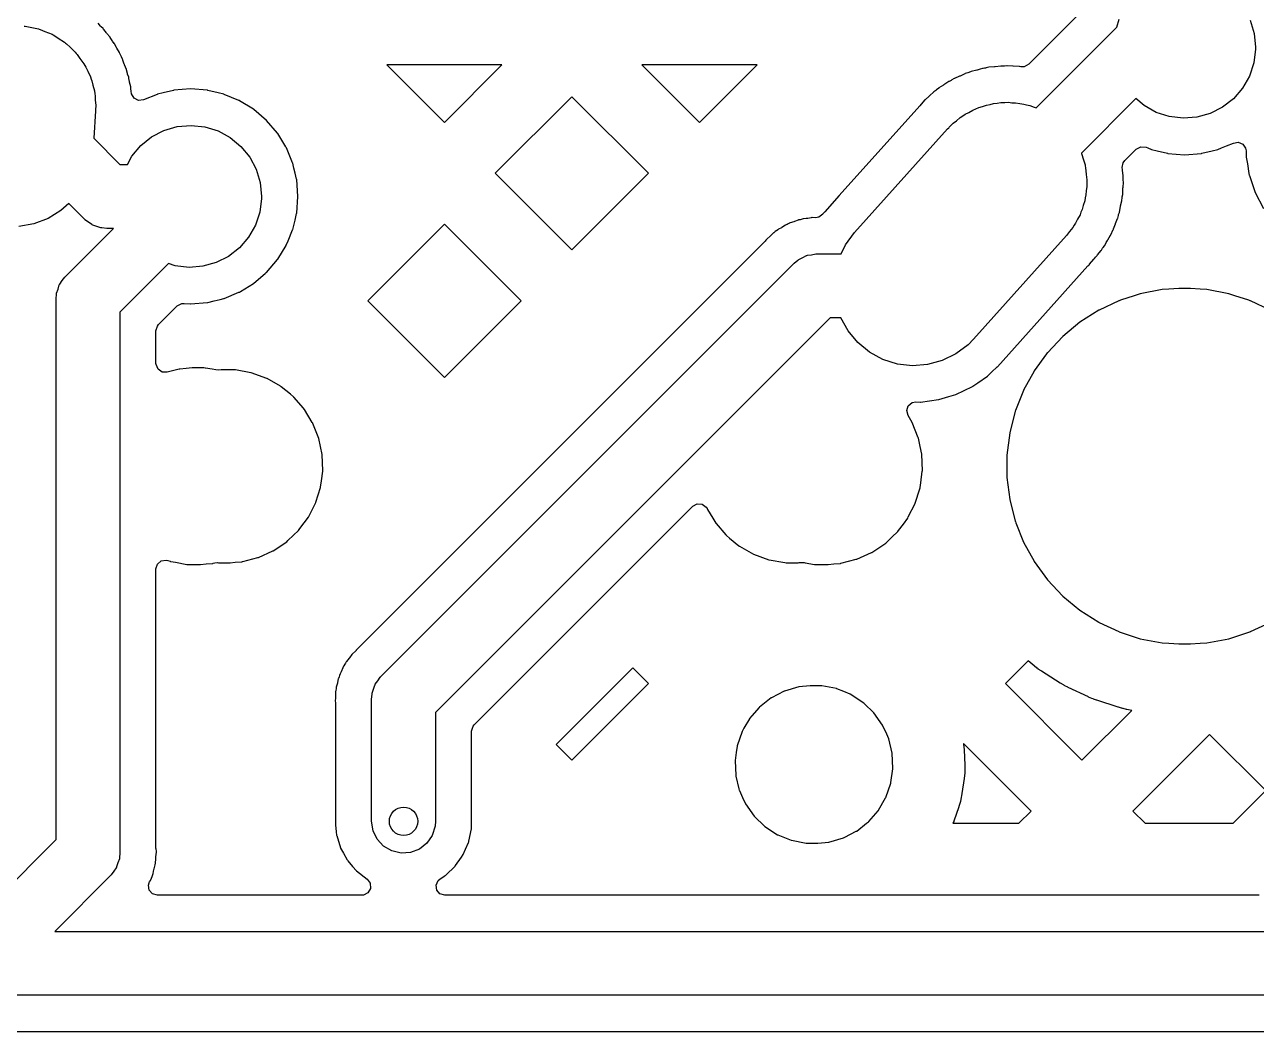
# Model space of a CAD drawing. Extents: x 124.5 to 210, y -114.5 to -26.5.
# Drawn here: x 162.16 to 179.51, y -48.46 to -34.28 of the extents above; entities that cross this region are included whole.
import ezdxf

# ---------------------------------------------------------------- set-up
doc = ezdxf.new("R2010")
doc.units = 0
doc.layers.add('BLACK', color=7, linetype='CONTINUOUS')

msp = doc.modelspace()

# ---------------------------------------------------------------- linework, layer by layer
at = {"layer": 'BLACK', "linetype": 'CONTINUOUS'}
for p, q in [((177.078, -34.0668), (176.305, -34.8398)), ((162.158, -34.3012), (162.164, -34.3025)), ((162.164, -34.3025), (162.171, -34.3027)), ((162.171, -34.3027), (162.24, -34.3176)), ((162.24, -34.3176), (162.36, -34.3413)), ((162.36, -34.3413), (162.37, -34.3456)), ((162.37, -34.3456), (162.38, -34.3476)), ((162.38, -34.3476), (162.446, -34.3758)), ((163.233, -34.3021), (163.199, -34.2614)), ((163.241, -34.3103), (163.233, -34.3021)), ((163.267, -34.3357), (163.241, -34.3103)), ((163.274, -34.3428), (163.267, -34.3357)), ((163.301, -34.3783), (163.274, -34.3428)), ((176.409, -35.4546), (177.545, -34.3184)), ((177.545, -34.3184), (177.581, -34.2061)), ((179.425, -34.2189), (179.481, -34.4058)), ((162.446, -34.3758), (162.551, -34.4176)), ((162.551, -34.4176), (162.564, -34.4262)), ((162.564, -34.4262), (162.576, -34.4313)), ((162.576, -34.4313), (162.635, -34.4707)), ((162.635, -34.4707), (162.725, -34.5275)), ((163.312, -34.3941), (163.301, -34.3783)), ((163.318, -34.4008), (163.312, -34.3941)), ((163.366, -34.4569), (163.318, -34.4008)), ((163.368, -34.4611), (163.366, -34.4569)), ((163.394, -34.503), (163.368, -34.4611)), ((163.368, -34.4611), (163.368, -34.4611)), ((163.4, -34.5123), (163.394, -34.503)), ((163.425, -34.5453), (163.4, -34.5123)), ((179.481, -34.4058), (179.5, -34.6)), ((162.725, -34.5275), (162.74, -34.5415)), ((162.74, -34.5415), (162.754, -34.5506)), ((162.754, -34.5506), (162.802, -34.5989)), ((162.802, -34.5989), (162.876, -34.6672)), ((162.876, -34.6672), (162.891, -34.6875)), ((162.891, -34.6875), (162.905, -34.7014)), ((163.428, -34.5492), (163.425, -34.5453)), ((163.425, -34.5453), (163.425, -34.5453)), ((163.43, -34.5536), (163.428, -34.5492)), ((163.457, -34.6052), (163.43, -34.5536)), ((163.43, -34.5536), (163.43, -34.5536)), ((163.461, -34.6127), (163.457, -34.6052)), ((163.497, -34.6719), (163.461, -34.6127)), ((163.5, -34.6761), (163.497, -34.6719)), ((163.497, -34.6719), (163.497, -34.6719)), ((163.521, -34.7266), (163.5, -34.6761)), ((179.5, -34.6279), (179.475, -34.8215)), ((179.5, -34.6), (179.5, -34.6279)), ((162.905, -34.7014), (162.942, -34.7559)), ((162.942, -34.7559), (162.999, -34.8322)), ((162.999, -34.8322), (163.012, -34.8589)), ((163.012, -34.8589), (163.025, -34.878)), ((163.526, -34.7367), (163.521, -34.7266)), ((163.543, -34.7691), (163.526, -34.7367)), ((163.547, -34.7771), (163.543, -34.7691)), ((163.548, -34.7818), (163.547, -34.7771)), ((163.567, -34.8364), (163.548, -34.7818)), ((163.57, -34.8445), (163.567, -34.8364)), ((163.571, -34.8475), (163.57, -34.8445)), ((163.598, -34.9137), (163.571, -34.8475)), ((168.886, -34.8475), (167.265, -34.8475)), ((167.265, -34.8475), (168.075, -35.658)), ((168.075, -35.658), (168.886, -34.8475)), ((172.478, -34.8475), (170.857, -34.8475)), ((170.857, -34.8475), (171.667, -35.658)), ((171.667, -35.658), (172.478, -34.8475)), ((175.911, -34.8638), (175.831, -34.8746)), ((175.916, -34.864), (175.911, -34.8638)), ((175.949, -34.8648), (175.916, -34.864)), ((175.916, -34.864), (175.916, -34.864)), ((175.962, -34.8644), (175.949, -34.8648)), ((175.995, -34.8618), (175.962, -34.8644)), ((176, -34.8614), (175.995, -34.8618)), ((175.995, -34.8618), (175.995, -34.8618)), ((176.081, -34.8678), (176, -34.8614)), ((176.087, -34.8681), (176.081, -34.8678)), ((176.168, -34.8701), (176.087, -34.8681)), ((176.305, -34.8398), (176.242, -34.8738)), ((179.475, -34.8215), (179.414, -35.0067)), ((163.025, -34.878), (163.051, -34.9362)), ((163.051, -34.9362), (163.09, -35.0168)), ((163.09, -35.0168), (163.1, -35.0499)), ((163.6, -34.9185), (163.598, -34.9137)), ((163.611, -34.9671), (163.6, -34.9185)), ((163.614, -34.9779), (163.611, -34.9671)), ((163.629, -35.0208), (163.614, -34.9779)), ((163.632, -35.04), (163.629, -35.0208)), ((163.639, -35.0821), (163.632, -35.04)), ((175.256, -35.04), (175.224, -35.0598)), ((175.261, -35.0381), (175.256, -35.04)), ((175.331, -35.0091), (175.261, -35.0381)), ((175.261, -35.0381), (175.261, -35.0381)), ((175.337, -35.0064), (175.331, -35.0091)), ((175.406, -34.9734), (175.337, -35.0064)), ((175.41, -34.9713), (175.406, -34.9734)), ((175.447, -34.9604), (175.41, -34.9713)), ((175.459, -34.9561), (175.447, -34.9604)), ((175.494, -34.9416), (175.459, -34.9561)), ((175.572, -34.9228), (175.494, -34.9416)), ((175.579, -34.921), (175.572, -34.9228)), ((175.619, -34.9091), (175.579, -34.921)), ((175.652, -34.8993), (175.619, -34.9091)), ((175.657, -34.8978), (175.652, -34.8993)), ((175.652, -34.8993), (175.652, -34.8993)), ((175.661, -34.8972), (175.657, -34.8978)), ((175.68, -34.8947), (175.661, -34.8972)), ((175.661, -34.8972), (175.661, -34.8972)), ((175.694, -34.8928), (175.68, -34.8947)), ((175.707, -34.8904), (175.694, -34.8928)), ((175.744, -34.8816), (175.707, -34.8904)), ((175.824, -34.8753), (175.744, -34.8816)), ((175.831, -34.8746), (175.824, -34.8753)), ((176.173, -34.871), (176.168, -34.8701)), ((176.193, -34.8746), (176.173, -34.871)), ((176.173, -34.871), (176.173, -34.871)), ((176.242, -34.8738), (176.193, -34.8746)), ((179.414, -35.0067), (179.317, -35.1764)), ((163.1, -35.0499), (163.11, -35.0742)), ((163.11, -35.0742), (163.123, -35.1335)), ((163.123, -35.1335), (163.146, -35.215)), ((163.146, -35.215), (163.15, -35.2537)), ((163.641, -35.0905), (163.639, -35.0821)), ((163.657, -35.1589), (163.641, -35.0905)), ((163.658, -35.1637), (163.657, -35.1589)), ((163.657, -35.1589), (163.657, -35.1589)), ((163.66, -35.1868), (163.658, -35.1637)), ((163.663, -35.2187), (163.66, -35.1868)), ((164.258, -35.2066), (164.113, -35.2416)), ((164.263, -35.2055), (164.258, -35.2066)), ((164.258, -35.2066), (164.258, -35.2066)), ((164.5, -35.1868), (164.263, -35.2055)), ((164.737, -35.2055), (164.5, -35.1868)), ((164.742, -35.2066), (164.737, -35.2055)), ((164.887, -35.2416), (164.742, -35.2066)), ((164.742, -35.2066), (164.742, -35.2066)), ((174.998, -35.2068), (174.967, -35.2284)), ((175.008, -35.1989), (174.998, -35.2068)), ((175.037, -35.1744), (175.008, -35.1989)), ((175.041, -35.1718), (175.037, -35.1744)), ((175.106, -35.1322), (175.041, -35.1718)), ((175.041, -35.1718), (175.041, -35.1718)), ((175.111, -35.1285), (175.106, -35.1322)), ((175.178, -35.0824), (175.111, -35.1285)), ((175.183, -35.0803), (175.178, -35.0824)), ((175.213, -35.066), (175.183, -35.0803)), ((175.183, -35.0803), (175.183, -35.0803)), ((175.224, -35.0598), (175.213, -35.066)), ((179.317, -35.1764), (179.19, -35.3242)), ((163.15, -35.2537), (163.156, -35.2829)), ((163.156, -35.2829), (163.158, -35.3408)), ((163.158, -35.3408), (163.165, -35.42)), ((163.664, -35.2298), (163.663, -35.2187)), ((163.667, -35.2455), (163.664, -35.2298)), ((163.669, -35.2557), (163.667, -35.2455)), ((163.705, -35.3167), (163.669, -35.2557)), ((163.769, -35.3485), (163.705, -35.3167)), ((163.839, -35.3409), (163.769, -35.3485)), ((164.028, -35.2628), (163.839, -35.3409)), ((164.032, -35.2609), (164.028, -35.2628)), ((164.028, -35.2628), (164.028, -35.2628)), ((164.113, -35.2416), (164.032, -35.2609)), ((164.968, -35.2609), (164.887, -35.2416)), ((164.972, -35.2628), (164.968, -35.2609)), ((165.182, -35.3499), (164.972, -35.2628)), ((164.972, -35.2628), (164.972, -35.2628)), ((165.187, -35.3518), (165.182, -35.3499)), ((165.182, -35.3499), (165.182, -35.3499)), ((165.191, -35.3543), (165.187, -35.3518)), ((165.385, -35.4732), (165.191, -35.3543)), ((169.871, -35.296), (168.792, -36.375)), ((170.95, -36.375), (169.871, -35.296)), ((174.838, -35.3451), (174.772, -35.4224)), ((174.841, -35.3414), (174.838, -35.3451)), ((174.838, -35.3451), (174.838, -35.3451)), ((174.845, -35.3382), (174.841, -35.3414)), ((174.903, -35.2889), (174.845, -35.3382)), ((174.845, -35.3382), (174.845, -35.3382)), ((174.908, -35.2844), (174.903, -35.2889)), ((174.967, -35.2284), (174.908, -35.2844)), ((175.809, -35.3914), (175.859, -35.3876)), ((175.859, -35.3876), (175.912, -35.3785)), ((175.912, -35.3785), (175.969, -35.3792)), ((175.969, -35.3792), (176.022, -35.3752)), ((176.022, -35.3752), (176.068, -35.3805)), ((176.068, -35.3805), (176.118, -35.3812)), ((176.118, -35.3812), (176.178, -35.3931)), ((177.814, -35.3227), (177.047, -36.0897)), ((177.929, -35.4211), (177.814, -35.3227)), ((179.19, -35.3242), (179.036, -35.4443)), ((163.162, -35.4965), (163.136, -35.8794)), ((163.163, -35.4789), (163.162, -35.4905)), ((163.162, -35.4905), (163.162, -35.4965)), ((163.165, -35.42), (163.163, -35.4789)), ((165.389, -35.4758), (165.385, -35.4732)), ((165.385, -35.4732), (165.385, -35.4732)), ((165.57, -35.63), (165.389, -35.4758)), ((174.77, -35.4247), (173.637, -36.6881)), ((174.772, -35.4224), (174.77, -35.4247)), ((175.377, -35.5671), (175.411, -35.5418)), ((175.411, -35.5418), (175.462, -35.5165)), ((175.462, -35.5165), (175.516, -35.4846)), ((175.516, -35.4846), (175.561, -35.4678)), ((175.561, -35.4678), (175.602, -35.4476)), ((175.602, -35.4476), (175.654, -35.4334)), ((175.654, -35.4334), (175.709, -35.4133)), ((175.709, -35.4133), (175.761, -35.4044)), ((175.761, -35.4044), (175.809, -35.3914)), ((176.178, -35.3931), (176.234, -35.3996)), ((176.234, -35.3996), (176.275, -35.4124)), ((176.275, -35.4124), (176.32, -35.4213)), ((176.32, -35.4213), (176.381, -35.4457)), ((176.381, -35.4457), (176.409, -35.4546)), ((178.1, -35.5164), (177.929, -35.4211)), ((178.285, -35.5767), (178.1, -35.5164)), ((178.862, -35.5323), (178.674, -35.5848)), ((179.036, -35.4443), (178.862, -35.5323)), ((164.125, -35.7728), (164.313, -35.7177)), ((164.313, -35.7177), (164.507, -35.7)), ((164.507, -35.7), (164.701, -35.7204)), ((164.701, -35.7204), (164.888, -35.7781)), ((165.724, -35.8106), (165.57, -35.63)), ((175.163, -35.7487), (175.178, -35.7332)), ((175.178, -35.7332), (175.184, -35.7256)), ((175.184, -35.7256), (175.195, -35.7155)), ((175.195, -35.7155), (175.24, -35.6706)), ((175.24, -35.6706), (175.289, -35.6338)), ((175.289, -35.6338), (175.339, -35.5899)), ((175.339, -35.5899), (175.377, -35.5671)), ((178.479, -35.5998), (178.285, -35.5767)), ((178.674, -35.5848), (178.479, -35.5998)), ((163.136, -35.8794), (163.506, -36.25)), ((163.8, -35.9855), (163.952, -35.8632)), ((163.952, -35.8632), (164.125, -35.7728)), ((164.888, -35.7781), (165.059, -35.871)), ((165.059, -35.871), (165.21, -35.9954)), ((165.727, -35.8148), (165.724, -35.8106)), ((165.841, -36.0013), (165.727, -35.8148)), ((165.727, -35.8148), (165.727, -35.8148)), ((173.853, -37.2087), (175.163, -35.7487)), ((163.675, -36.135), (163.8, -35.9855)), ((165.21, -35.9954), (165.333, -36.1466)), ((165.848, -36.013), (165.841, -36.0013)), ((165.85, -36.0176), (165.848, -36.013)), ((165.937, -36.2278), (165.85, -36.0176)), ((165.85, -36.0176), (165.85, -36.0176)), ((177.659, -36.1965), (177.82, -36.0354)), ((177.82, -36.0354), (177.882, -36.0013)), ((177.882, -36.0013), (177.957, -36.0081)), ((177.957, -36.0081), (177.981, -36.0176)), ((177.981, -36.0176), (178.032, -36.0391)), ((178.032, -36.0391), (178.113, -36.0584)), ((178.113, -36.0584), (178.258, -36.0934)), ((178.742, -36.0934), (178.887, -36.0584)), ((178.887, -36.0584), (178.968, -36.0391)), ((178.968, -36.0391), (179.019, -36.0176)), ((179.019, -36.0176), (179.09, -35.9882)), ((179.09, -35.9882), (179.187, -35.9482)), ((179.187, -35.9488), (179.254, -35.9363)), ((179.187, -35.9482), (179.187, -35.9488)), ((179.254, -35.9363), (179.319, -35.963)), ((179.319, -35.963), (179.36, -36.021)), ((179.36, -36.021), (179.367, -36.0603)), ((179.367, -36.0603), (179.368, -36.1132)), ((163.506, -36.25), (163.612, -36.25)), ((163.612, -36.25), (163.675, -36.135)), ((165.333, -36.1466), (165.425, -36.3189)), ((165.939, -36.2324), (165.937, -36.2278)), ((165.956, -36.301), (165.939, -36.2324)), ((177.047, -36.0897), (177.05, -36.0968)), ((177.05, -36.0968), (177.075, -36.1832)), ((177.075, -36.1832), (177.098, -36.2546)), ((177.098, -36.2546), (177.1, -36.2746)), ((177.622, -36.2955), (177.637, -36.226)), ((177.637, -36.226), (177.659, -36.1965)), ((178.258, -36.0934), (178.258, -36.0934)), ((178.258, -36.0934), (178.263, -36.0945)), ((178.263, -36.0945), (178.5, -36.1132)), ((178.5, -36.1132), (178.737, -36.0945)), ((178.737, -36.0945), (178.742, -36.0934)), ((178.742, -36.0934), (178.742, -36.0934)), ((179.368, -36.1132), (179.368, -36.1457)), ((179.368, -36.1457), (179.384, -36.2397)), ((179.384, -36.2397), (179.407, -36.3794)), ((165.425, -36.3189), (165.481, -36.5058)), ((165.973, -36.375), (165.956, -36.301)), ((165.993, -36.4557), (165.973, -36.375)), ((168.792, -36.375), (169.871, -37.4541)), ((169.871, -37.4541), (170.95, -36.375)), ((177.1, -36.2746), (177.106, -36.295)), ((177.106, -36.295), (177.115, -36.3903)), ((177.115, -36.3903), (177.124, -36.4666)), ((177.625, -36.3226), (177.622, -36.2955)), ((177.625, -36.3245), (177.625, -36.3226)), ((177.625, -36.3313), (177.625, -36.3245)), ((177.636, -36.4114), (177.625, -36.3313)), ((177.635, -36.4492), (177.636, -36.4163)), ((177.636, -36.4163), (177.636, -36.4114)), ((177.636, -36.4163), (177.636, -36.4163)), ((179.407, -36.3794), (179.411, -36.3992)), ((179.411, -36.3992), (179.412, -36.4039)), ((179.412, -36.4039), (179.432, -36.4633)), ((165.481, -36.5058), (165.5, -36.7)), ((165.995, -36.4633), (165.993, -36.4557)), ((166.013, -36.7), (165.995, -36.4633)), ((177.123, -36.5589), (177.114, -36.6219)), ((177.124, -36.4666), (177.123, -36.4829)), ((177.123, -36.4829), (177.125, -36.5)), ((177.125, -36.5), (177.123, -36.5589)), ((177.63, -36.6684), (177.632, -36.5877)), ((177.632, -36.5809), (177.633, -36.5753)), ((177.632, -36.5877), (177.632, -36.5809)), ((177.633, -36.5753), (177.639, -36.5)), ((177.636, -36.4621), (177.635, -36.4492)), ((177.636, -36.4712), (177.636, -36.4621)), ((177.639, -36.5), (177.636, -36.4712)), ((179.432, -36.4633), (179.493, -36.6429)), ((165.5, -36.7279), (165.475, -36.9215)), ((165.5, -36.7), (165.5, -36.7279)), ((165.995, -36.9367), (166.013, -36.7)), ((173.637, -36.6881), (173.431, -36.9169)), ((177.094, -36.7626), (177.072, -36.8271)), ((177.1, -36.7194), (177.094, -36.7626)), ((177.111, -36.6799), (177.1, -36.7194)), ((177.114, -36.6219), (177.111, -36.6799)), ((177.599, -36.8352), (177.617, -36.7611)), ((177.617, -36.7611), (177.618, -36.7563)), ((177.617, -36.7611), (177.617, -36.7611)), ((177.618, -36.7563), (177.621, -36.7184)), ((177.621, -36.7184), (177.623, -36.7056)), ((177.623, -36.7056), (177.629, -36.6733)), ((177.629, -36.6733), (177.63, -36.6684)), ((177.629, -36.6733), (177.629, -36.6733)), ((179.493, -36.6429), (179.612, -36.8707)), ((162.675, -36.8996), (162.493, -37.0111)), ((162.784, -36.8006), (162.675, -36.8996)), ((163.002, -37.0182), (162.784, -36.8006)), ((165.475, -36.9215), (165.414, -37.1067)), ((165.971, -37.033), (165.993, -36.9415)), ((165.993, -36.9415), (165.995, -36.9367)), ((165.993, -36.9415), (165.993, -36.9415)), ((173.405, -36.9512), (173.348, -36.9931)), ((173.412, -36.9415), (173.405, -36.9512)), ((173.431, -36.9169), (173.412, -36.9415)), ((177.04, -36.9201), (177.028, -36.9576)), ((177.056, -36.8866), (177.04, -36.9201)), ((177.072, -36.8271), (177.056, -36.8866)), ((177.571, -36.957), (177.582, -36.926)), ((177.582, -36.926), (177.583, -36.9213)), ((177.582, -36.926), (177.582, -36.926)), ((177.583, -36.9213), (177.598, -36.8419)), ((177.598, -36.8419), (177.599, -36.8352)), ((162.293, -37.0862), (162.082, -37.122)), ((162.493, -37.0111), (162.293, -37.0862)), ((163.008, -37.0224), (163.002, -37.0182)), ((163.012, -37.028), (163.008, -37.0224)), ((163.061, -37.0621), (163.012, -37.028)), ((163.109, -37.0977), (163.061, -37.0621)), ((163.116, -37.1001), (163.109, -37.0977)), ((163.122, -37.1041), (163.116, -37.1001)), ((163.179, -37.1222), (163.122, -37.1041)), ((163.236, -37.142), (163.179, -37.1222)), ((165.414, -37.1067), (165.317, -37.2764)), ((165.939, -37.1676), (165.971, -37.033)), ((168.075, -37.092), (166.996, -38.1711)), ((169.154, -38.1711), (168.075, -37.092)), ((172.877, -37.1046), (172.828, -37.1362)), ((172.89, -37.0992), (172.877, -37.1046)), ((172.902, -37.0946), (172.89, -37.0992)), ((172.917, -37.0877), (172.902, -37.0946)), ((172.935, -37.0776), (172.917, -37.0877)), ((172.94, -37.0745), (172.935, -37.0776)), ((172.935, -37.0776), (172.935, -37.0776)), ((172.947, -37.0726), (172.94, -37.0745)), ((172.995, -37.0572), (172.947, -37.0726)), ((172.947, -37.0726), (172.947, -37.0726)), ((173.004, -37.0542), (172.995, -37.0572)), ((173.058, -37.033), (173.004, -37.0542)), ((173.064, -37.0318), (173.058, -37.033)), ((173.084, -37.0282), (173.064, -37.0318)), ((173.064, -37.0318), (173.064, -37.0318)), ((173.1, -37.0244), (173.084, -37.0282)), ((173.126, -37.0162), (173.1, -37.0244)), ((173.172, -37.0116), (173.126, -37.0162)), ((173.184, -37.0104), (173.172, -37.0116)), ((173.193, -37.0091), (173.184, -37.0104)), ((173.243, -37.0003), (173.193, -37.0091)), ((173.249, -36.9991), (173.243, -37.0003)), ((173.243, -37.0003), (173.243, -37.0003)), ((173.256, -36.9993), (173.249, -36.9991)), ((173.301, -37.0006), (173.256, -36.9993)), ((173.256, -36.9993), (173.256, -36.9993)), ((173.348, -36.9931), (173.301, -37.0006)), ((176.944, -37.1063), (176.927, -37.1372)), ((176.964, -37.0794), (176.944, -37.1063)), ((176.992, -37.0209), (176.964, -37.0794)), ((177.028, -36.9576), (176.992, -37.0209)), ((177.5, -37.1592), (177.525, -37.0877)), ((177.525, -37.0877), (177.527, -37.0813)), ((177.527, -37.0813), (177.556, -37.0109)), ((177.556, -37.0109), (177.558, -37.0063)), ((177.558, -37.0063), (177.567, -36.9694)), ((177.567, -36.9694), (177.571, -36.957)), ((162.737, -37.8268), (163.414, -37.15)), ((163.243, -37.1423), (163.236, -37.142)), ((163.25, -37.1445), (163.243, -37.1423)), ((163.32, -37.15), (163.25, -37.1445)), ((163.414, -37.15), (163.32, -37.15)), ((165.317, -37.2764), (165.19, -37.4242)), ((165.874, -37.3249), (165.937, -37.1722)), ((165.937, -37.1722), (165.939, -37.1676)), ((165.937, -37.1722), (165.937, -37.1722)), ((172.622, -37.2956), (172.618, -37.3006)), ((172.665, -37.2593), (172.622, -37.2956)), ((172.672, -37.2527), (172.665, -37.2593)), ((172.709, -37.2155), (172.672, -37.2527)), ((172.714, -37.2113), (172.709, -37.2155)), ((172.736, -37.1964), (172.714, -37.2113)), ((172.749, -37.1866), (172.736, -37.1964)), ((172.752, -37.1848), (172.749, -37.1866)), ((172.77, -37.1689), (172.752, -37.1848)), ((172.779, -37.1638), (172.77, -37.1689)), ((172.821, -37.1409), (172.779, -37.1638)), ((172.828, -37.1362), (172.821, -37.1409)), ((173.726, -37.3806), (173.853, -37.2087)), ((176.837, -37.2513), (175.527, -38.7113)), ((176.878, -37.1966), (176.837, -37.2513)), ((176.927, -37.1372), (176.878, -37.1966)), ((177.418, -37.3131), (177.457, -37.2481)), ((177.457, -37.2481), (177.46, -37.2439)), ((177.46, -37.2439), (177.462, -37.2393)), ((177.462, -37.2393), (177.475, -37.2088)), ((177.462, -37.2393), (177.462, -37.2393)), ((177.475, -37.2088), (177.48, -37.1971)), ((177.48, -37.1971), (177.496, -37.1682)), ((177.496, -37.1682), (177.498, -37.1638)), ((177.496, -37.1682), (177.496, -37.1682)), ((177.498, -37.1638), (177.5, -37.1592)), ((177.5, -37.1592), (177.5, -37.1592)), ((165.19, -37.4242), (165.036, -37.5443)), ((165.727, -37.5852), (165.846, -37.3912)), ((165.846, -37.3912), (165.848, -37.387)), ((165.848, -37.387), (165.874, -37.3249)), ((172.594, -37.3305), (166.833, -43.0912)), ((172.604, -37.3187), (172.594, -37.3305)), ((172.618, -37.3006), (172.604, -37.3187)), ((172.618, -37.3006), (172.618, -37.3006)), ((173.664, -37.51), (173.726, -37.3806)), ((177.273, -37.5249), (177.326, -37.4631)), ((177.326, -37.4631), (177.328, -37.4589)), ((177.328, -37.4589), (177.345, -37.4307)), ((177.328, -37.4589), (177.328, -37.4589)), ((177.345, -37.4307), (177.353, -37.42)), ((177.353, -37.42), (177.373, -37.394)), ((177.373, -37.3939), (177.376, -37.39)), ((177.373, -37.394), (177.373, -37.3939)), ((177.376, -37.39), (177.397, -37.3501)), ((177.397, -37.3501), (177.414, -37.319)), ((177.414, -37.319), (177.418, -37.3131)), ((164.862, -37.6323), (164.674, -37.6848)), ((165.036, -37.5443), (164.862, -37.6323)), ((165.57, -37.77), (165.724, -37.5894)), ((165.724, -37.5894), (165.727, -37.5852)), ((165.727, -37.5852), (165.727, -37.5852)), ((167.182, -43.4618), (173.002, -37.6418)), ((173.002, -37.6418), (173.055, -37.5959)), ((173.055, -37.5959), (173.062, -37.5927)), ((173.062, -37.5927), (173.067, -37.5878)), ((173.067, -37.5878), (173.121, -37.5619)), ((173.121, -37.5619), (173.174, -37.5343)), ((173.174, -37.5343), (173.181, -37.533)), ((173.181, -37.533), (173.188, -37.5299)), ((173.188, -37.5299), (173.247, -37.521)), ((173.247, -37.521), (173.306, -37.5102)), ((173.306, -37.5102), (173.313, -37.5111)), ((173.313, -37.5111), (173.32, -37.51)), ((173.32, -37.51), (173.664, -37.51)), ((177.162, -37.6549), (177.221, -37.5852)), ((177.221, -37.5852), (177.229, -37.5768)), ((177.229, -37.5768), (177.231, -37.5745)), ((177.231, -37.5745), (177.247, -37.5556)), ((177.247, -37.5556), (177.259, -37.5431)), ((177.259, -37.5431), (177.269, -37.5301)), ((177.269, -37.5301), (177.273, -37.5249)), ((164.191, -37.6459), (163.505, -38.3314)), ((164.285, -37.6767), (164.191, -37.6459)), ((164.479, -37.6998), (164.285, -37.6767)), ((164.674, -37.6848), (164.479, -37.6998)), ((165.389, -37.9242), (165.55, -37.7867)), ((165.55, -37.7867), (165.566, -37.7732)), ((165.566, -37.7732), (165.57, -37.77)), ((175.863, -39.0987), (177.138, -37.678)), ((177.138, -37.678), (177.15, -37.6663)), ((177.15, -37.6663), (177.155, -37.6618)), ((177.155, -37.6618), (177.159, -37.6586)), ((177.155, -37.6618), (177.155, -37.6618)), ((177.159, -37.6586), (177.162, -37.6549)), ((177.162, -37.6549), (177.162, -37.6549)), ((162.633, -38.0042), (162.651, -37.947)), ((162.651, -37.947), (162.655, -37.9412)), ((162.655, -37.9412), (162.657, -37.9344)), ((162.657, -37.9344), (162.693, -37.8862)), ((162.693, -37.8862), (162.727, -37.837)), ((162.727, -37.837), (162.733, -37.8325)), ((162.733, -37.8325), (162.737, -37.8268)), ((165.201, -38.0396), (165.385, -37.9268)), ((165.385, -37.9268), (165.389, -37.9242)), ((165.385, -37.9268), (165.385, -37.9268)), ((162.605, -38.145), (162.611, -38.0746)), ((162.605, -45.7586), (162.605, -38.145)), ((162.611, -38.0746), (162.613, -38.0678)), ((162.613, -38.0607), (162.633, -38.0042)), ((162.613, -38.0678), (162.613, -38.0607)), ((164.834, -38.1711), (164.916, -38.1515)), ((164.916, -38.1515), (164.968, -38.1391)), ((164.968, -38.1391), (164.972, -38.1372)), ((164.972, -38.1372), (165.182, -38.0501)), ((165.182, -38.0501), (165.187, -38.0482)), ((165.182, -38.0501), (165.182, -38.0501)), ((165.187, -38.0482), (165.201, -38.0396)), ((177.597, -38.1622), (177.577, -38.1687)), ((177.79, -38.0997), (177.597, -38.1622)), ((177.876, -38.0714), (177.79, -38.0997)), ((178.186, -38.0124), (177.876, -38.0714)), ((178.279, -38.0065), (178.186, -38.0124)), ((178.419, -37.9977), (178.279, -38.0065)), ((178.421, -37.9976), (178.419, -37.9977)), ((178.419, -37.9977), (178.419, -37.9977)), ((178.579, -37.9976), (178.421, -37.9976)), ((178.581, -37.9977), (178.579, -37.9976)), ((178.721, -38.0065), (178.581, -37.9977)), ((178.581, -37.9977), (178.581, -37.9977)), ((178.814, -38.0124), (178.721, -38.0065)), ((179.124, -38.0714), (178.814, -38.0124)), ((179.21, -38.0997), (179.124, -38.0714)), ((179.403, -38.1622), (179.21, -38.0997)), ((179.423, -38.1687), (179.403, -38.1622)), ((163.505, -38.3314), (163.505, -45.945)), ((164.05, -38.5051), (164.313, -38.2427)), ((164.313, -38.2427), (164.375, -38.2087)), ((164.375, -38.2087), (164.412, -38.2062)), ((164.412, -38.2062), (164.495, -38.2128)), ((164.495, -38.2128), (164.5, -38.2132)), ((164.5, -38.2132), (164.737, -38.1945)), ((164.737, -38.1945), (164.742, -38.1934)), ((164.742, -38.1934), (164.834, -38.1711)), ((164.742, -38.1934), (164.742, -38.1934)), ((166.996, -38.1711), (168.075, -39.2501)), ((168.075, -39.2501), (169.154, -38.1711)), ((177.292, -38.3028), (177.026, -38.4715)), ((177.296, -38.3011), (177.292, -38.3028)), ((177.573, -38.1704), (177.296, -38.3011)), ((177.296, -38.3011), (177.296, -38.3011)), ((177.577, -38.1687), (177.573, -38.1704)), ((177.573, -38.1704), (177.573, -38.1704)), ((179.427, -38.1704), (179.423, -38.1687)), ((179.704, -38.3011), (179.427, -38.1704)), ((179.427, -38.1704), (179.427, -38.1704)), ((164.034, -38.5261), (164.05, -38.5051)), ((173.506, -38.41), (167.95, -43.9664)), ((173.659, -38.41), (173.506, -38.41)), ((173.762, -38.5956), (173.659, -38.41)), ((177.026, -38.4715), (176.784, -38.6722)), ((164.013, -38.5942), (164.034, -38.5261)), ((164.013, -39.0548), (164.013, -38.5942)), ((173.899, -38.7597), (173.762, -38.5956)), ((176.784, -38.6722), (176.568, -38.9018)), ((174.064, -38.8949), (173.899, -38.7597)), ((175.45, -38.7894), (175.279, -38.9182)), ((175.527, -38.7113), (175.45, -38.7894)), ((174.252, -38.9963), (174.064, -38.8949)), ((174.456, -39.0604), (174.252, -38.9963)), ((175.088, -39.0124), (174.881, -39.0686)), ((175.279, -38.9182), (175.088, -39.0124)), ((176.557, -38.9173), (176.383, -39.1565)), ((176.566, -38.905), (176.557, -38.9173)), ((176.568, -38.9018), (176.566, -38.905)), ((176.566, -38.905), (176.566, -38.905)), ((164.014, -39.0688), (164.013, -39.0548)), ((164.042, -39.1342), (164.014, -39.0688)), ((164.1, -39.1745), (164.042, -39.1342)), ((164.171, -39.1767), (164.1, -39.1745)), ((164.341, -39.1327), (164.171, -39.1767)), ((164.346, -39.1313), (164.341, -39.1327)), ((164.341, -39.1327), (164.341, -39.1327)), ((164.351, -39.1309), (164.346, -39.1313)), ((164.44, -39.1234), (164.351, -39.1309)), ((164.351, -39.1309), (164.351, -39.1309)), ((164.521, -39.1165), (164.44, -39.1234)), ((164.686, -39.1165), (164.521, -39.1165)), ((164.688, -39.1166), (164.686, -39.1165)), ((164.707, -39.1175), (164.688, -39.1166)), ((164.688, -39.1166), (164.688, -39.1166)), ((164.711, -39.1177), (164.707, -39.1175)), ((164.707, -39.1175), (164.707, -39.1175)), ((164.802, -39.1342), (164.711, -39.1177)), ((164.858, -39.1443), (164.802, -39.1342)), ((164.891, -39.1458), (164.858, -39.1443)), ((164.933, -39.1423), (164.891, -39.1458)), ((164.942, -39.1415), (164.933, -39.1423)), ((165.104, -39.1415), (164.942, -39.1415)), ((165.106, -39.1416), (165.104, -39.1415)), ((165.111, -39.1418), (165.106, -39.1416)), ((165.106, -39.1416), (165.106, -39.1416)), ((165.128, -39.1426), (165.111, -39.1418)), ((165.132, -39.1434), (165.128, -39.1426)), ((165.35, -39.1827), (165.132, -39.1434)), ((165.132, -39.1434), (165.132, -39.1434)), ((165.355, -39.1837), (165.35, -39.1827)), ((165.35, -39.1827), (165.35, -39.1827)), ((165.572, -39.2623), (165.355, -39.1837)), ((174.668, -39.0848), (174.456, -39.0604)), ((174.881, -39.0686), (174.668, -39.0848)), ((175.723, -39.2316), (175.782, -39.1763)), ((175.782, -39.1763), (175.861, -39.1004)), ((175.861, -39.1004), (175.863, -39.0987)), ((175.861, -39.1004), (175.861, -39.1004)), ((176.381, -39.16), (176.233, -39.429)), ((176.383, -39.1565), (176.381, -39.16)), ((176.381, -39.16), (176.381, -39.16)), ((165.577, -39.265), (165.572, -39.2623)), ((165.768, -39.3737), (165.577, -39.265)), ((165.772, -39.3764), (165.768, -39.3737)), ((165.768, -39.3737), (165.768, -39.3737)), ((165.776, -39.3798), (165.772, -39.3764)), ((165.907, -39.4866), (165.776, -39.3798)), ((165.776, -39.3798), (165.776, -39.3798)), ((175.28, -39.4887), (175.512, -39.3776)), ((175.512, -39.3776), (175.517, -39.3737)), ((175.517, -39.3737), (175.586, -39.326)), ((175.586, -39.326), (175.723, -39.2316)), ((165.951, -39.5226), (165.907, -39.4866)), ((165.954, -39.5266), (165.951, -39.5226)), ((166.089, -39.6819), (165.954, -39.5266)), ((165.954, -39.5266), (165.954, -39.5266)), ((175.038, -39.5607), (175.178, -39.5192)), ((175.178, -39.5192), (175.28, -39.4887)), ((176.231, -39.4324), (176.167, -39.596)), ((176.233, -39.429), (176.231, -39.4324)), ((166.102, -39.6967), (166.089, -39.6819)), ((166.104, -39.7012), (166.102, -39.6967)), ((166.214, -39.8826), (166.104, -39.7012)), ((174.587, -39.7173), (174.609, -39.6498)), ((174.605, -39.7859), (174.587, -39.7173)), ((174.609, -39.6498), (174.663, -39.6047)), ((174.663, -39.6047), (174.716, -39.5946)), ((174.716, -39.5946), (174.774, -39.596)), ((174.774, -39.596), (174.774, -39.596)), ((174.774, -39.596), (174.779, -39.5962)), ((174.779, -39.5962), (175.033, -39.5621)), ((175.033, -39.5621), (175.038, -39.5607)), ((175.038, -39.5607), (175.038, -39.5607)), ((176.115, -39.7252), (176.037, -40.0302)), ((176.12, -39.7144), (176.115, -39.7252)), ((176.167, -39.596), (176.12, -39.7144)), ((166.221, -39.8938), (166.214, -39.8826)), ((166.223, -39.8987), (166.221, -39.8938)), ((166.25, -39.9676), (166.223, -39.8987)), ((166.223, -39.8987), (166.223, -39.8987)), ((174.664, -39.8826), (174.605, -39.7859)), ((174.75, -40.101), (174.664, -39.8826)), ((166.306, -40.1082), (166.25, -39.9676)), ((176.037, -40.0302), (175.998, -40.3426)), ((166.353, -40.3338), (166.306, -40.1082)), ((174.751, -40.1062), (174.75, -40.101)), ((174.776, -40.2232), (174.751, -40.1062)), ((174.751, -40.1062), (174.751, -40.1062)), ((174.798, -40.3308), (174.776, -40.2232)), ((166.362, -40.5642), (166.353, -40.3338)), ((174.807, -40.5654), (174.798, -40.3308)), ((175.998, -40.3426), (175.998, -40.6574)), ((166.343, -40.7072), (166.361, -40.5695)), ((166.361, -40.5695), (166.362, -40.5642)), ((166.361, -40.5695), (166.361, -40.5695)), ((174.785, -40.7317), (174.806, -40.5707)), ((174.806, -40.5707), (174.807, -40.5654)), ((174.806, -40.5707), (174.806, -40.5707)), ((166.332, -40.7928), (166.343, -40.7072)), ((174.776, -40.7982), (174.785, -40.7317)), ((175.998, -40.6574), (176.037, -40.9698)), ((166.265, -41.0066), (166.33, -40.7979)), ((166.33, -40.7979), (166.332, -40.7928)), ((174.706, -41.0224), (174.77, -40.8166)), ((174.77, -40.8166), (174.775, -40.8033)), ((174.775, -40.8033), (174.776, -40.7982)), ((166.169, -41.1977), (166.221, -41.0965)), ((166.221, -41.0965), (166.263, -41.0129)), ((166.263, -41.0129), (166.265, -41.0066)), ((168.495, -44.1401), (171.572, -41.0631)), ((171.572, -41.0631), (171.635, -41.0291)), ((171.635, -41.0291), (171.706, -41.0342)), ((171.706, -41.0342), (171.762, -41.0767)), ((171.762, -41.0767), (171.774, -41.0969)), ((171.774, -41.0969), (171.774, -41.0965)), ((171.774, -41.0965), (171.777, -41.1013)), ((171.777, -41.1013), (171.779, -41.1062)), ((171.779, -41.1062), (171.782, -41.1108)), ((171.782, -41.1108), (171.782, -41.1108)), ((171.782, -41.1108), (171.855, -41.2317)), ((174.609, -41.2137), (174.704, -41.0271)), ((174.704, -41.0271), (174.706, -41.0224)), ((174.704, -41.0271), (174.704, -41.0271)), ((176.037, -40.9698), (176.115, -41.2748)), ((166.099, -41.2988), (166.159, -41.2185)), ((166.159, -41.2185), (166.169, -41.1977)), ((171.855, -41.2317), (171.898, -41.3033)), ((174.539, -41.3136), (174.6, -41.2317)), ((174.6, -41.2317), (174.609, -41.2137)), ((176.115, -41.2748), (176.117, -41.2785)), ((176.117, -41.2785), (176.117, -41.2785)), ((176.117, -41.2785), (176.124, -41.2978)), ((165.949, -41.4725), (166.021, -41.4034)), ((166.021, -41.4034), (166.041, -41.3773)), ((166.041, -41.3773), (166.099, -41.2988)), ((171.898, -41.3033), (171.902, -41.3073)), ((171.902, -41.3073), (172.041, -41.4677)), ((174.379, -41.4969), (174.46, -41.42)), ((174.46, -41.42), (174.472, -41.4041)), ((174.472, -41.4041), (174.539, -41.3136)), ((176.124, -41.2978), (176.231, -41.5676)), ((165.663, -41.6913), (165.854, -41.5626)), ((165.854, -41.5626), (165.87, -41.5473)), ((165.87, -41.5473), (165.949, -41.4725)), ((172.041, -41.4677), (172.049, -41.4774)), ((172.049, -41.4774), (172.091, -41.5115)), ((172.091, -41.5115), (172.224, -41.6202)), ((172.224, -41.6202), (172.224, -41.6202)), ((172.224, -41.6202), (172.228, -41.6236)), ((172.228, -41.6236), (172.232, -41.6263)), ((172.232, -41.6263), (172.232, -41.6263)), ((172.232, -41.6263), (172.332, -41.6827)), ((174.095, -41.7132), (174.29, -41.5821)), ((174.29, -41.5821), (174.295, -41.5772)), ((174.295, -41.5772), (174.379, -41.4969)), ((176.231, -41.5676), (176.233, -41.571)), ((176.233, -41.571), (176.233, -41.571)), ((176.233, -41.571), (176.38, -41.8385)), ((165.235, -41.8426), (165.448, -41.7873)), ((165.448, -41.7873), (165.453, -41.786)), ((165.448, -41.7873), (165.448, -41.7873)), ((165.453, -41.786), (165.458, -41.7838)), ((165.458, -41.7838), (165.658, -41.6935)), ((165.458, -41.7838), (165.458, -41.7838)), ((165.658, -41.6935), (165.663, -41.6913)), ((172.332, -41.6827), (172.428, -41.7377)), ((172.428, -41.7377), (172.645, -41.8163)), ((173.881, -41.8097), (173.886, -41.8075)), ((173.886, -41.8075), (174.09, -41.7154)), ((173.886, -41.8075), (173.886, -41.8075)), ((174.09, -41.7154), (174.095, -41.7132)), ((174.09, -41.7154), (174.09, -41.7154)), ((164.013, -41.946), (164.034, -41.8779)), ((164.013, -45.8767), (164.013, -41.946)), ((164.034, -41.8779), (164.087, -41.8314)), ((164.087, -41.8314), (164.157, -41.8213)), ((164.157, -41.8213), (164.182, -41.8276)), ((164.182, -41.8276), (164.213, -41.8387)), ((164.213, -41.8387), (164.218, -41.8406)), ((164.218, -41.8406), (164.224, -41.8415)), ((164.224, -41.8415), (164.224, -41.8415)), ((164.224, -41.8415), (164.286, -41.8527)), ((164.286, -41.8527), (164.449, -41.8823)), ((164.449, -41.8823), (164.453, -41.8825)), ((164.453, -41.8825), (164.453, -41.8825)), ((164.453, -41.8825), (164.472, -41.8834)), ((164.472, -41.8834), (164.472, -41.8834)), ((164.472, -41.8834), (164.474, -41.8835)), ((164.474, -41.8835), (164.639, -41.8835)), ((164.639, -41.8835), (164.72, -41.8766)), ((164.72, -41.8766), (164.809, -41.8691)), ((164.809, -41.8691), (164.814, -41.8687)), ((164.809, -41.8691), (164.809, -41.8691)), ((164.814, -41.8687), (164.819, -41.8673)), ((164.819, -41.8673), (164.841, -41.8616)), ((164.819, -41.8673), (164.819, -41.8673)), ((164.841, -41.8616), (164.879, -41.8577)), ((164.879, -41.8577), (164.894, -41.8584)), ((164.894, -41.8584), (164.894, -41.8584)), ((164.894, -41.8584), (164.896, -41.8585)), ((164.896, -41.8585), (165.058, -41.8585)), ((165.058, -41.8585), (165.126, -41.8527)), ((165.126, -41.8527), (165.224, -41.8444)), ((165.224, -41.8444), (165.23, -41.8439)), ((165.224, -41.8444), (165.224, -41.8444)), ((165.23, -41.8439), (165.235, -41.8426)), ((165.235, -41.8426), (165.235, -41.8426)), ((172.645, -41.8163), (172.65, -41.8173)), ((172.65, -41.8173), (172.65, -41.8173)), ((172.65, -41.8173), (172.868, -41.8566)), ((172.868, -41.8566), (172.868, -41.8566)), ((172.868, -41.8566), (172.872, -41.8574)), ((172.872, -41.8574), (172.889, -41.8582)), ((172.889, -41.8582), (172.894, -41.8584)), ((172.894, -41.8584), (172.894, -41.8584)), ((172.894, -41.8584), (172.896, -41.8585)), ((172.896, -41.8585), (173.058, -41.8585)), ((173.058, -41.8585), (173.071, -41.8574)), ((173.071, -41.8574), (173.109, -41.8542)), ((173.109, -41.8542), (173.142, -41.8557)), ((173.142, -41.8557), (173.156, -41.8583)), ((173.156, -41.8583), (173.289, -41.8823)), ((173.289, -41.8823), (173.293, -41.8825)), ((173.293, -41.8825), (173.293, -41.8825)), ((173.293, -41.8825), (173.312, -41.8834)), ((173.312, -41.8834), (173.312, -41.8834)), ((173.312, -41.8834), (173.314, -41.8835)), ((173.314, -41.8835), (173.479, -41.8835)), ((173.479, -41.8835), (173.56, -41.8766)), ((173.56, -41.8766), (173.649, -41.8691)), ((173.649, -41.8691), (173.654, -41.8687)), ((173.649, -41.8691), (173.649, -41.8691)), ((173.654, -41.8687), (173.659, -41.8673)), ((173.659, -41.8673), (173.876, -41.811)), ((173.659, -41.8673), (173.659, -41.8673)), ((173.876, -41.811), (173.881, -41.8097)), ((173.876, -41.811), (173.876, -41.811)), ((176.38, -41.8385), (176.383, -41.8435)), ((176.383, -41.8435), (176.568, -42.0982)), ((176.568, -42.0982), (176.784, -42.3278)), ((176.784, -42.3278), (177.026, -42.5285)), ((177.026, -42.5285), (177.292, -42.6972)), ((177.292, -42.6972), (177.296, -42.6989)), ((177.296, -42.6989), (177.296, -42.6989)), ((177.296, -42.6989), (177.573, -42.8296)), ((177.573, -42.8296), (177.573, -42.8296)), ((177.573, -42.8296), (177.577, -42.8313)), ((177.577, -42.8313), (177.581, -42.8325)), ((177.581, -42.8325), (177.581, -42.8325)), ((177.581, -42.8325), (177.693, -42.8689)), ((179.307, -42.8689), (179.419, -42.8325)), ((179.419, -42.8325), (179.423, -42.8313)), ((179.419, -42.8325), (179.419, -42.8325)), ((179.423, -42.8313), (179.427, -42.8296)), ((179.427, -42.8296), (179.704, -42.6989)), ((179.427, -42.8296), (179.427, -42.8296)), ((177.693, -42.8689), (177.876, -42.9286)), ((177.876, -42.9286), (178.186, -42.9876)), ((178.186, -42.9876), (178.279, -42.9935)), ((178.279, -42.9935), (178.419, -43.0023)), ((178.419, -43.0023), (178.419, -43.0023)), ((178.419, -43.0023), (178.421, -43.0024)), ((178.421, -43.0024), (178.579, -43.0024)), ((178.579, -43.0024), (178.581, -43.0023)), ((178.581, -43.0023), (178.721, -42.9935)), ((178.581, -43.0023), (178.581, -43.0023)), ((178.721, -42.9935), (178.814, -42.9876)), ((178.814, -42.9876), (179.124, -42.9286)), ((179.124, -42.9286), (179.307, -42.8689)), ((166.771, -43.1505), (166.738, -43.1977)), ((166.831, -43.0937), (166.771, -43.1505)), ((166.833, -43.0912), (166.831, -43.0937)), ((166.636, -43.3628), (166.632, -43.3712)), ((166.656, -43.3158), (166.636, -43.3628)), ((166.659, -43.31), (166.656, -43.3158)), ((166.675, -43.2877), (166.659, -43.31)), ((166.683, -43.2738), (166.675, -43.2877)), ((166.693, -43.2553), (166.683, -43.2738)), ((166.696, -43.2496), (166.693, -43.2553)), ((166.693, -43.2553), (166.693, -43.2553)), ((166.732, -43.205), (166.696, -43.2496)), ((166.738, -43.1977), (166.732, -43.205)), ((170.73, -43.3392), (169.651, -44.4183)), ((170.95, -43.5592), (170.73, -43.3392)), ((176.296, -43.2401), (175.976, -43.5592)), ((176.38, -43.3098), (176.296, -43.2401)), ((176.383, -43.3123), (176.38, -43.3098)), ((176.421, -43.3416), (176.383, -43.3123)), ((176.424, -43.344), (176.421, -43.3416)), ((176.437, -43.3533), (176.424, -43.344)), ((176.44, -43.3556), (176.437, -43.3533)), ((176.48, -43.3825), (176.44, -43.3556)), ((166.58, -43.4949), (166.57, -43.5451)), ((166.582, -43.4887), (166.58, -43.4949)), ((166.58, -43.4949), (166.58, -43.4949)), ((166.592, -43.4637), (166.582, -43.4887)), ((166.598, -43.4484), (166.592, -43.4637)), ((166.605, -43.4222), (166.598, -43.4484)), ((166.621, -43.3934), (166.605, -43.4222)), ((166.632, -43.3712), (166.621, -43.3934)), ((167.102, -43.5694), (167.138, -43.5212)), ((167.138, -43.5212), (167.172, -43.472)), ((167.172, -43.472), (167.178, -43.4675)), ((167.178, -43.4675), (167.182, -43.4618)), ((176.483, -43.3846), (176.48, -43.3825)), ((176.749, -43.5534), (176.483, -43.3846)), ((166.542, -43.6793), (166.541, -43.6857)), ((166.541, -43.6857), (166.541, -43.7382)), ((166.547, -43.6526), (166.542, -43.6793)), ((166.55, -43.6365), (166.547, -43.6526)), ((166.552, -43.6094), (166.55, -43.6323)), ((166.55, -43.6323), (166.55, -43.6365)), ((166.568, -43.554), (166.552, -43.6094)), ((166.57, -43.5451), (166.568, -43.554)), ((167.05, -43.78), (167.056, -43.7096)), ((167.056, -43.7096), (167.058, -43.7028)), ((167.058, -43.6957), (167.078, -43.6391)), ((167.058, -43.7028), (167.058, -43.6957)), ((167.078, -43.6391), (167.096, -43.582)), ((167.096, -43.582), (167.1, -43.5762)), ((167.1, -43.5762), (167.102, -43.5694)), ((169.871, -44.6383), (170.95, -43.5592)), ((172.861, -43.6688), (172.684, -43.7602)), ((172.866, -43.6661), (172.861, -43.6688)), ((172.861, -43.6688), (172.861, -43.6688)), ((173.069, -43.6065), (172.866, -43.6661)), ((173.227, -43.5915), (173.069, -43.6065)), ((173.383, -43.5915), (173.227, -43.5915)), ((173.389, -43.5918), (173.383, -43.5915)), ((173.596, -43.6323), (173.389, -43.5918)), ((173.602, -43.6346), (173.596, -43.6323)), ((173.701, -43.6746), (173.602, -43.6346)), ((173.602, -43.6346), (173.602, -43.6346)), ((173.792, -43.7114), (173.701, -43.6746)), ((173.97, -43.8261), (173.792, -43.7114)), ((175.976, -43.5592), (177.055, -44.6383)), ((176.752, -43.5554), (176.749, -43.5534)), ((176.793, -43.5798), (176.752, -43.5554)), ((176.797, -43.5817), (176.793, -43.5798)), ((176.811, -43.5894), (176.797, -43.5817)), ((176.814, -43.5912), (176.811, -43.5894)), ((176.857, -43.613), (176.814, -43.5912)), ((176.86, -43.6147), (176.857, -43.613)), ((177.145, -43.7488), (176.86, -43.6147)), ((166.54, -43.7666), (166.537, -43.8035)), ((166.537, -43.8035), (166.541, -43.8325)), ((166.541, -43.7479), (166.54, -43.7666)), ((166.541, -43.7382), (166.541, -43.7479)), ((166.541, -43.8325), (166.541, -43.8483)), ((166.541, -43.8483), (166.541, -45.5487)), ((167.05, -45.5), (167.05, -43.78)), ((172.678, -43.7629), (172.512, -43.8936)), ((172.684, -43.7602), (172.678, -43.7629)), ((172.684, -43.7602), (172.684, -43.7602)), ((173.974, -43.8303), (173.97, -43.8261)), ((173.985, -43.8404), (173.974, -43.8303)), ((174.123, -43.9724), (173.985, -43.8404)), ((177.149, -43.7504), (177.145, -43.7488)), ((177.193, -43.7694), (177.149, -43.7504)), ((177.196, -43.7709), (177.193, -43.7694)), ((177.211, -43.7767), (177.196, -43.7709)), ((177.215, -43.7781), (177.211, -43.7767)), ((177.26, -43.7944), (177.215, -43.7781)), ((177.264, -43.7956), (177.26, -43.7944)), ((177.563, -43.8929), (177.264, -43.7956)), ((167.95, -43.9664), (167.95, -45.5)), ((172.37, -44.0586), (172.294, -44.1902)), ((172.373, -44.0534), (172.37, -44.0585)), ((172.37, -44.0585), (172.37, -44.0586)), ((172.406, -44.0156), (172.373, -44.0534)), ((172.508, -43.8981), (172.406, -44.0156)), ((172.512, -43.8936), (172.508, -43.8981)), ((172.508, -43.8981), (172.508, -43.8981)), ((174.245, -44.1449), (174.123, -43.9724)), ((177.055, -44.6383), (177.756, -43.9379)), ((177.567, -43.8941), (177.563, -43.8929)), ((177.613, -43.9075), (177.567, -43.8941)), ((177.617, -43.9085), (177.613, -43.9075)), ((177.632, -43.9124), (177.617, -43.9085)), ((177.636, -43.9134), (177.632, -43.9124)), ((177.683, -43.9238), (177.636, -43.9134)), ((177.686, -43.9246), (177.683, -43.9238)), ((177.756, -43.9379), (177.686, -43.9246)), ((168.458, -44.2292), (168.479, -44.1611)), ((168.458, -45.5943), (168.458, -44.2292)), ((168.479, -44.1611), (168.495, -44.1401)), ((172.268, -44.2365), (172.198, -44.4363)), ((172.294, -44.1902), (172.268, -44.2365)), ((174.273, -44.2062), (174.245, -44.1449)), ((174.29, -44.2421), (174.273, -44.2062)), ((174.333, -44.3375), (174.29, -44.2421)), ((174.382, -44.5431), (174.333, -44.3375)), ((176.338, -45.3553), (175.386, -44.403)), ((175.386, -44.403), (175.387, -44.4122)), ((178.852, -44.2762), (177.772, -45.3553)), ((179.643, -45.0676), (178.852, -44.2762)), ((169.651, -44.4183), (169.871, -44.6383)), ((172.184, -44.5322), (172.168, -44.6456)), ((172.197, -44.4422), (172.184, -44.5322)), ((172.198, -44.4363), (172.197, -44.4422)), ((172.197, -44.4422), (172.197, -44.4422)), ((174.392, -44.7544), (174.382, -44.5431)), ((175.387, -44.4122), (175.388, -44.4181)), ((175.388, -44.4181), (175.395, -44.4902)), ((175.395, -44.4902), (175.395, -44.4962)), ((175.395, -44.4962), (175.405, -44.7075)), ((172.168, -44.6456), (172.178, -44.8569)), ((174.391, -44.7603), (174.392, -44.7544)), ((175.405, -44.7075), (175.405, -44.7135)), ((175.405, -44.7135), (175.405, -44.7859)), ((172.178, -44.8569), (172.179, -44.8627)), ((172.179, -44.8627), (172.179, -44.8627)), ((172.179, -44.8627), (172.222, -45.0425)), ((174.363, -44.9524), (174.391, -44.7603)), ((174.391, -44.7603), (174.391, -44.7603)), ((175.396, -44.8999), (175.365, -45.1092)), ((175.403, -44.8218), (175.396, -44.8939)), ((175.396, -44.8939), (175.396, -44.8999)), ((175.404, -44.8158), (175.403, -44.8218)), ((175.405, -44.7919), (175.404, -44.8158)), ((175.405, -44.7859), (175.405, -44.7919)), ((172.222, -45.0425), (172.227, -45.0625)), ((172.227, -45.0625), (172.23, -45.068)), ((172.23, -45.068), (172.23, -45.068)), ((172.23, -45.068), (172.273, -45.1635)), ((174.292, -45.1635), (174.362, -44.9637)), ((174.362, -44.9637), (174.363, -44.9524)), ((179.183, -45.5275), (179.643, -45.0676)), ((172.273, -45.1635), (172.315, -45.2551)), ((172.315, -45.2551), (172.437, -45.4276)), ((174.19, -45.3414), (174.289, -45.1687)), ((174.289, -45.1687), (174.292, -45.1635)), ((175.342, -45.2211), (175.322, -45.2907)), ((175.344, -45.2154), (175.342, -45.2211)), ((175.349, -45.1921), (175.344, -45.2154)), ((175.351, -45.1863), (175.349, -45.1921)), ((175.364, -45.1151), (175.351, -45.1863)), ((175.365, -45.1092), (175.364, -45.1151)), ((172.437, -45.4276), (172.59, -45.5739)), ((174.052, -45.5019), (174.183, -45.3512)), ((174.183, -45.3512), (174.187, -45.3466)), ((174.187, -45.3466), (174.19, -45.3415)), ((174.19, -45.3415), (174.19, -45.3414)), ((175.32, -45.2964), (175.25, -45.4962)), ((175.322, -45.2907), (175.32, -45.2964)), ((176.166, -45.5275), (176.338, -45.3553)), ((177.772, -45.3553), (177.945, -45.5275)), ((166.541, -45.5487), (166.542, -45.5518)), ((166.542, -45.5518), (166.552, -45.6504)), ((167.07, -45.6323), (167.05, -45.5)), ((167.944, -45.5704), (167.904, -45.698)), ((167.95, -45.5), (167.944, -45.5704)), ((168.421, -45.78), (168.457, -45.6054)), ((168.457, -45.6054), (168.458, -45.6007)), ((168.457, -45.6054), (168.457, -45.6054)), ((168.458, -45.6007), (168.458, -45.5943)), ((172.59, -45.5739), (172.768, -45.6886)), ((173.882, -45.6371), (174.021, -45.5275)), ((174.021, -45.5275), (174.048, -45.5064)), ((174.048, -45.5064), (174.052, -45.5019)), ((174.052, -45.5019), (174.052, -45.5019)), ((175.248, -45.5018), (175.238, -45.5275)), ((175.238, -45.5275), (176.166, -45.5275)), ((175.25, -45.4962), (175.248, -45.5018)), ((177.945, -45.5275), (179.183, -45.5275)), ((161.314, -47.05), (162.605, -45.7586)), ((166.552, -45.6504), (166.556, -45.6937)), ((166.556, -45.6937), (166.558, -45.6998)), ((166.558, -45.6998), (166.613, -45.8735)), ((167.128, -45.7529), (167.07, -45.6323)), ((167.219, -45.8512), (167.128, -45.7529)), ((167.904, -45.698), (167.828, -45.808)), ((168.374, -45.8949), (168.416, -45.7972)), ((168.416, -45.7972), (168.418, -45.7913)), ((168.416, -45.7972), (168.416, -45.7972)), ((168.418, -45.7913), (168.421, -45.78)), ((172.768, -45.6886), (172.773, -45.6909)), ((172.773, -45.6909), (172.958, -45.7654)), ((172.958, -45.7654), (172.958, -45.7654)), ((172.958, -45.7654), (172.964, -45.7677)), ((172.964, -45.7677), (173.171, -45.8082)), ((173.333, -45.8085), (173.491, -45.7935)), ((173.491, -45.7935), (173.694, -45.7339)), ((173.694, -45.7339), (173.713, -45.7241)), ((173.713, -45.7241), (173.876, -45.6398)), ((173.876, -45.6398), (173.882, -45.6371)), ((173.876, -45.6398), (173.876, -45.6398)), ((163.505, -45.945), (163.499, -46.0154)), ((164.014, -45.8925), (164.013, -45.8767)), ((164.018, -45.9215), (164.014, -45.8925)), ((164.014, -45.9771), (164.018, -45.9278)), ((164.018, -45.9278), (164.018, -45.9215)), ((164.018, -45.9278), (164.018, -45.9278)), ((166.613, -45.8735), (166.613, -45.8735)), ((166.613, -45.8735), (166.614, -45.8795)), ((166.614, -45.8795), (166.652, -45.9476)), ((166.652, -45.9476), (166.704, -46.0416)), ((167.334, -45.9184), (167.219, -45.8512)), ((167.465, -45.9486), (167.334, -45.9184)), ((167.598, -45.9392), (167.465, -45.9486)), ((167.723, -45.8909), (167.598, -45.9392)), ((167.828, -45.808), (167.723, -45.8909)), ((168.315, -46.0071), (168.341, -45.97)), ((168.341, -45.97), (168.374, -45.8949)), ((173.171, -45.8082), (173.177, -45.8085)), ((173.177, -45.8085), (173.333, -45.8085)), ((163.459, -46.143), (163.455, -46.1488)), ((163.477, -46.0859), (163.459, -46.143)), ((163.497, -46.0293), (163.477, -46.0859)), ((163.499, -46.0154), (163.497, -46.0222)), ((163.497, -46.0222), (163.497, -46.0293)), ((163.987, -46.171), (164.003, -46.1156)), ((164.003, -46.1156), (164.005, -46.0885)), ((164.005, -46.0885), (164.008, -46.0724)), ((164.008, -46.0693), (164.013, -46.0457)), ((164.008, -46.0724), (164.008, -46.0693)), ((164.013, -45.9868), (164.014, -45.9771)), ((164.013, -46.0393), (164.013, -45.9868)), ((164.013, -46.0457), (164.013, -46.0393)), ((166.704, -46.0416), (166.709, -46.0498)), ((166.709, -46.0498), (166.713, -46.0547)), ((166.713, -46.0547), (166.713, -46.0547)), ((166.713, -46.0547), (166.783, -46.1366)), ((166.783, -46.1366), (166.836, -46.1977)), ((168.093, -46.2586), (168.225, -46.1339)), ((168.225, -46.1339), (168.229, -46.1295)), ((168.229, -46.1295), (168.233, -46.1236)), ((168.233, -46.1236), (168.315, -46.0071)), ((163.373, -46.2632), (162.586, -47.05)), ((163.377, -46.2575), (163.373, -46.2632)), ((163.383, -46.253), (163.377, -46.2575)), ((163.417, -46.2038), (163.383, -46.253)), ((163.453, -46.1556), (163.417, -46.2038)), ((163.455, -46.1488), (163.453, -46.1556)), ((163.934, -46.333), (163.95, -46.3028)), ((163.95, -46.3028), (163.957, -46.2766)), ((163.957, -46.2766), (163.963, -46.2613)), ((163.963, -46.2613), (163.973, -46.2363)), ((163.973, -46.2363), (163.985, -46.1799)), ((163.985, -46.1799), (163.987, -46.171)), ((166.836, -46.1977), (166.988, -46.3159)), ((166.988, -46.3159), (167.03, -46.3735)), ((167.986, -46.333), (168.015, -46.3084)), ((168.015, -46.3084), (168.082, -46.2667)), ((168.082, -46.2667), (168.088, -46.2633)), ((168.082, -46.2667), (168.082, -46.2667)), ((168.088, -46.2633), (168.093, -46.2586)), ((163.908, -46.3976), (163.917, -46.3654)), ((163.918, -46.4678), (163.908, -46.3976)), ((163.917, -46.3654), (163.919, -46.3622)), ((163.965, -46.5215), (163.918, -46.4678)), ((163.919, -46.3622), (163.923, -46.3538)), ((163.923, -46.3538), (163.934, -46.333)), ((167.033, -46.4444), (166.998, -46.5061)), ((167.03, -46.3735), (167.033, -46.4444)), ((167.957, -46.3976), (167.986, -46.333)), ((167.967, -46.4678), (167.957, -46.3976)), ((168.013, -46.5215), (167.967, -46.4678)), ((164.033, -46.5415), (163.965, -46.5215)), ((166.911, -46.5415), (164.033, -46.5415)), ((166.935, -46.5391), (166.911, -46.5415)), ((166.998, -46.5061), (166.935, -46.5391)), ((168.082, -46.5415), (168.013, -46.5215)), ((179.551, -46.5415), (168.082, -46.5415)), ((162.586, -47.05), (179.814, -47.05)), ((194.413, -47.95), (150.5, -47.95)), ((161.595, -48.4585), (179.984, -48.4585))]:
    msp.add_line(p, q, dxfattribs=at)
at = {"layer": 'BLACK'}
msp.add_circle((167.5, -45.5), 0.2, dxfattribs=at)

doc.saveas('drawing.dxf')
